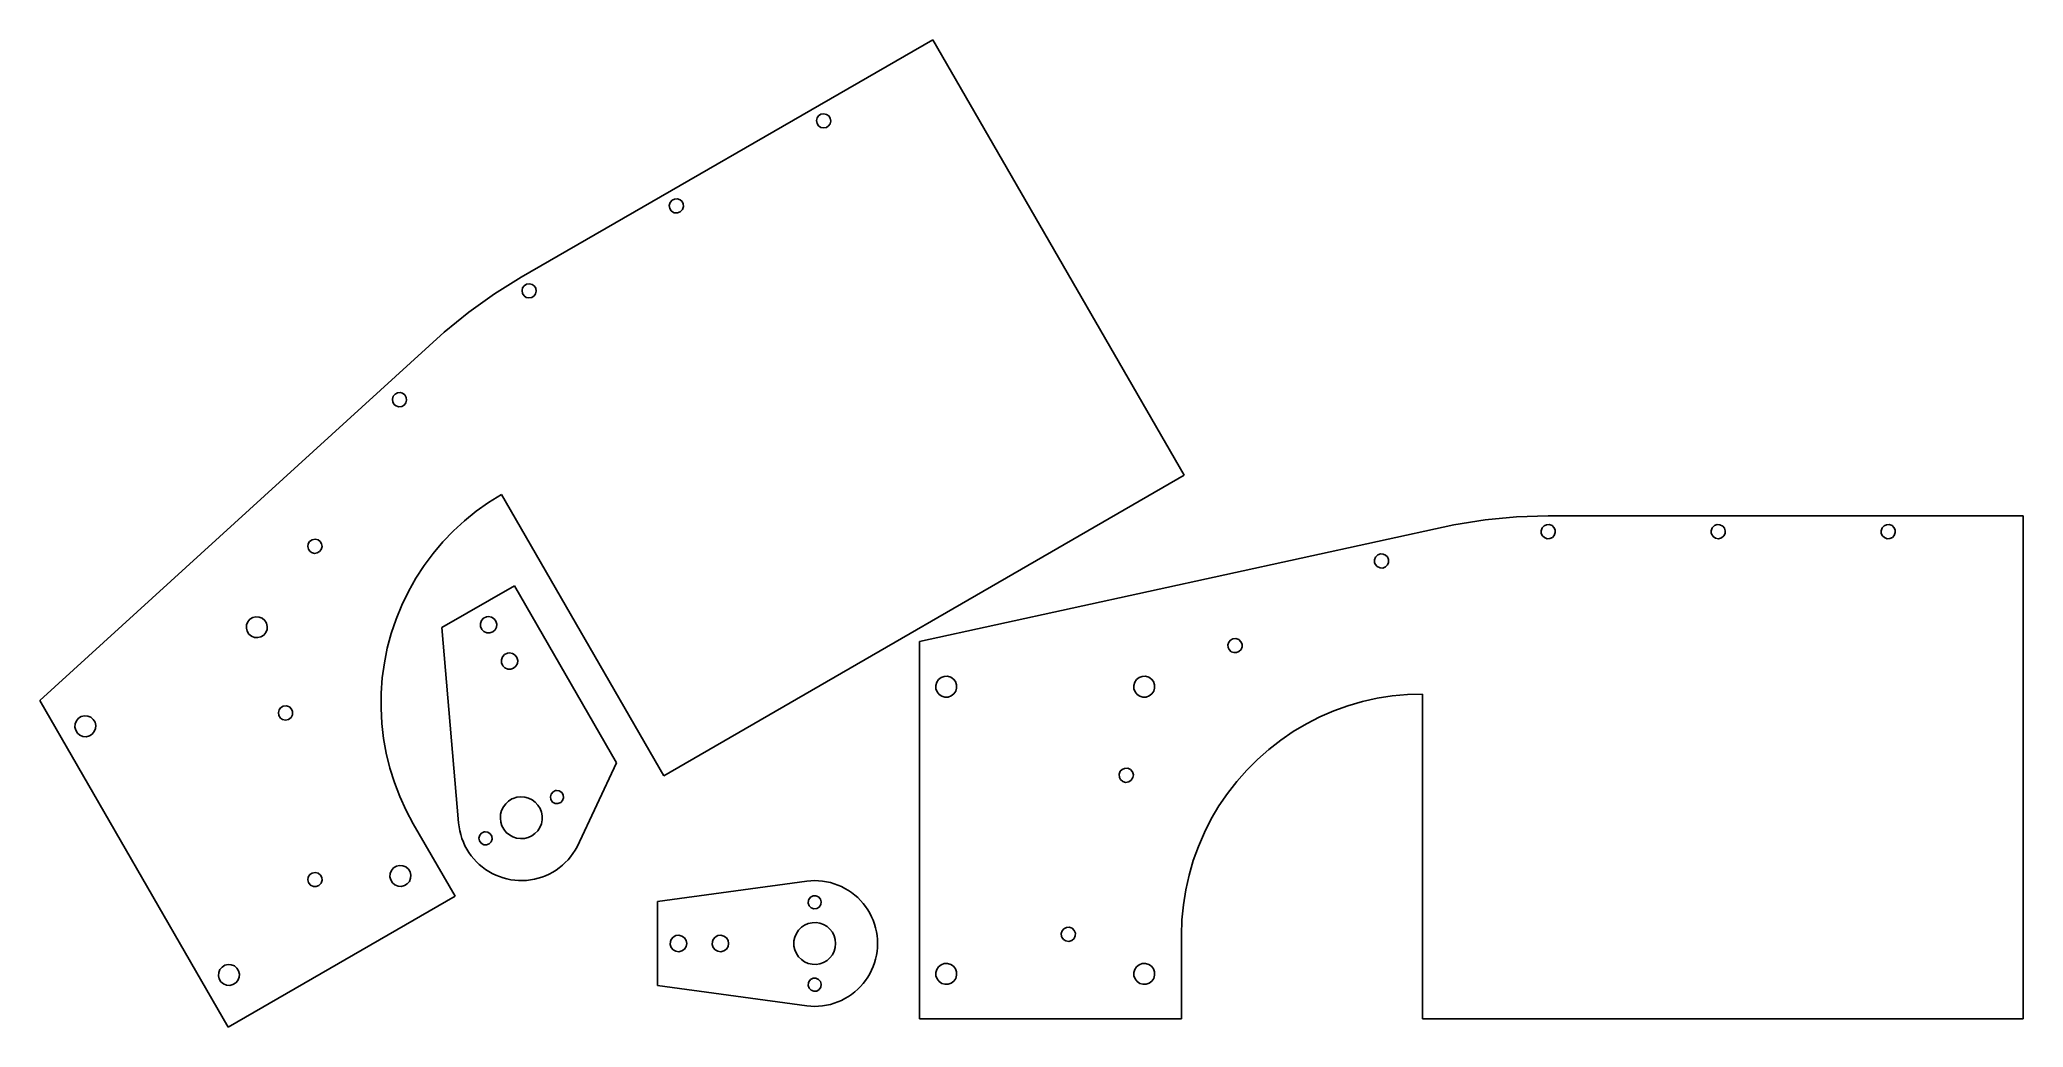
# Model space of a CAD drawing. Header units: metres. Extents: x 0 to 23.7, y 0.1 to 11.9.
import ezdxf

# ---------------------------------------------------------------- set-up
doc = ezdxf.new("R2010")
doc.units = ezdxf.units.M

msp = doc.modelspace()

# ---------------------------------------------------------------- linework, layer by layer
for p, q in [((10.6582, 11.9049), (5.75, 9.07115)), ((13.6582, 6.70874), (10.6582, 11.9049)), ((9.27129, 10.9402), (9.27855, 10.9712)), ((9.27785, 10.9037), (9.27129, 10.9402)), ((9.29549, 10.8772), (9.27785, 10.9037)), ((9.27855, 10.9712), (9.29674, 10.9974)), ((9.29674, 10.9974), (9.32327, 11.015)), ((9.32327, 11.015), (9.35976, 11.0216)), ((9.35976, 11.0216), (9.39078, 11.0143)), ((9.39078, 11.0143), (9.41693, 10.9961)), ((9.43387, 10.9021), (9.41568, 10.8759)), ((9.41693, 10.9961), (9.43457, 10.9696)), ((9.44113, 10.9331), (9.43387, 10.9021)), ((9.43457, 10.9696), (9.44113, 10.9331)), ((9.32164, 10.859), (9.29549, 10.8772)), ((9.35266, 10.8517), (9.32164, 10.859)), ((9.38914, 10.8583), (9.35266, 10.8517)), ((9.41568, 10.8759), (9.38914, 10.8583)), ((7.51506, 9.92627), (7.52466, 9.9621)), ((7.52466, 9.9621), (7.5486, 9.99042)), ((7.5486, 9.99042), (7.57712, 10.0046)), ((7.57712, 10.0046), (7.61415, 10.0065)), ((7.61415, 10.0065), (7.64403, 9.99542)), ((7.64403, 9.99542), (7.66769, 9.97411)), ((7.66769, 9.97411), (7.68185, 9.94557)), ((7.68185, 9.94557), (7.68452, 9.91383)), ((7.52162, 9.88977), (7.51506, 9.92627)), ((7.53925, 9.86324), (7.52162, 9.88977)), ((7.54311, 9.85954), (7.53925, 9.86324)), ((7.57541, 9.84134), (7.54311, 9.85954)), ((7.6124, 9.83862), (7.57541, 9.84134)), ((7.64702, 9.85191), (7.6124, 9.83862)), ((7.6727, 9.87868), (7.64702, 9.85191)), ((7.68452, 9.91383), (7.6727, 9.87868)), ((5.75, 9.07115), (5.42966, 8.87253)), ((5.81082, 8.98711), (5.84731, 8.99368)), ((5.84731, 8.99368), (5.87833, 8.9864)), ((5.42966, 8.87253), (5.12242, 8.65417)), ((5.75885, 8.91232), (5.76611, 8.94333)), ((5.76541, 8.87582), (5.75885, 8.91232)), ((5.78304, 8.84929), (5.76541, 8.87582)), ((5.76611, 8.94333), (5.7843, 8.9695)), ((5.8092, 8.83112), (5.78304, 8.84929)), ((5.7843, 8.9695), (5.81082, 8.98711)), ((5.84021, 8.82384), (5.8092, 8.83112)), ((5.87671, 8.8304), (5.84021, 8.82384)), ((5.90323, 8.84802), (5.87671, 8.8304)), ((5.87833, 8.9864), (5.90448, 8.96823)), ((5.9214, 8.87419), (5.90323, 8.84802)), ((5.90448, 8.96823), (5.92212, 8.94168)), ((5.92868, 8.9052), (5.9214, 8.87419)), ((5.92212, 8.94168), (5.92868, 8.9052)), ((5.12242, 8.65417), (4.82948, 8.41696)), ((4.82948, 8.41696), (0.004822, 4.02209)), ((4.21259, 7.61711), (4.22318, 7.65265)), ((4.21812, 7.58043), (4.21259, 7.61711)), ((4.23502, 7.55342), (4.21812, 7.58043)), ((4.22318, 7.65265), (4.24367, 7.67705)), ((4.24367, 7.67705), (4.2717, 7.6922)), ((4.2717, 7.6922), (4.30331, 7.69597)), ((4.30331, 7.69597), (4.33411, 7.68784)), ((4.33411, 7.68784), (4.35976, 7.66893)), ((4.37405, 7.57445), (4.3511, 7.5453)), ((4.35976, 7.66893), (4.3784, 7.63689)), ((4.38219, 7.60526), (4.37405, 7.57445)), ((4.3784, 7.63689), (4.38219, 7.60526)), ((4.25134, 7.53972), (4.23502, 7.55342)), ((4.28615, 7.52692), (4.25134, 7.53972)), ((4.32309, 7.53015), (4.28615, 7.52692)), ((4.3511, 7.5453), (4.32309, 7.53015)), ((7.45096, 3.125), (13.6582, 6.70874)), ((5.35997, 6.38565), (5.51347, 6.48082)), ((5.51347, 6.48082), (7.45096, 3.125)), ((4.93944, 6.0451), (5.07239, 6.16736)), ((5.07239, 6.16736), (5.21275, 6.28102)), ((5.21275, 6.28102), (5.35997, 6.38565)), ((17.248, 6.17767), (16.8757, 6.11871)), ((17.6232, 6.21315), (17.248, 6.17767)), ((18, 6.22499), (17.6232, 6.21315)), ((23.6675, 6.22499), (18, 6.22499)), ((23.6675, 0.224991), (23.6675, 6.22499)), ((3.20818, 5.89206), (3.22449, 5.91942)), ((3.22449, 5.91942), (3.25456, 5.94112)), ((3.25456, 5.94112), (3.29103, 5.94792)), ((3.29103, 5.94792), (3.3269, 5.93858)), ((3.3269, 5.93858), (3.35201, 5.91896)), ((3.35201, 5.91896), (3.36813, 5.89149)), ((4.81442, 5.91476), (4.93944, 6.0451)), ((16.8757, 6.11871), (10.5, 4.72499)), ((17.9157, 6.04814), (17.9282, 6.08302)), ((17.9177, 6.01634), (17.9157, 6.04814)), ((17.9312, 5.98752), (17.9177, 6.01634)), ((17.9282, 6.08302), (17.95, 6.10625)), ((17.9545, 5.96571), (17.9312, 5.98752)), ((17.95, 6.10625), (17.9789, 6.11981)), ((17.9893, 5.95316), (17.9545, 5.96571)), ((17.9789, 6.11981), (18.0106, 6.12181)), ((18.0211, 5.95515), (17.9893, 5.95316)), ((18.0106, 6.12181), (18.0455, 6.10925)), ((18.0499, 5.96872), (18.0211, 5.95515)), ((18.0455, 6.10925), (18.0687, 6.08745)), ((18.0717, 5.99194), (18.0499, 5.96872)), ((18.0687, 6.08745), (18.0823, 6.05862)), ((18.0843, 6.02682), (18.0717, 5.99194)), ((18.0823, 6.05862), (18.0843, 6.02682)), ((19.9436, 6.04814), (19.9561, 6.08302)), ((19.9456, 6.01634), (19.9436, 6.04814)), ((19.9471, 6.01122), (19.9456, 6.01634)), ((19.9659, 5.97929), (19.9471, 6.01122)), ((19.9561, 6.08302), (19.9823, 6.10925)), ((19.9966, 5.95845), (19.9659, 5.97929)), ((19.9823, 6.10925), (20.0172, 6.12181)), ((20.0332, 5.95265), (19.9966, 5.95845)), ((20.0172, 6.12181), (20.049, 6.11981)), ((20.0688, 5.963), (20.0332, 5.95265)), ((20.049, 6.11981), (20.0821, 6.10298)), ((20.0967, 5.98752), (20.0688, 5.963)), ((20.0821, 6.10298), (20.1024, 6.07843)), ((20.1102, 6.01634), (20.0967, 5.98752)), ((20.1024, 6.07843), (20.1122, 6.04814)), ((20.1122, 6.04814), (20.1102, 6.01634)), ((21.9715, 6.04814), (21.984, 6.08302)), ((21.9735, 6.01634), (21.9715, 6.04814)), ((21.987, 5.98752), (21.9735, 6.01634)), ((21.984, 6.08302), (22.0058, 6.10625)), ((22.0103, 5.96571), (21.987, 5.98752)), ((22.0058, 6.10625), (22.0347, 6.11981)), ((22.0452, 5.95316), (22.0103, 5.96571)), ((22.0347, 6.11981), (22.0665, 6.12181)), ((22.077, 5.95515), (22.0452, 5.95316)), ((22.0665, 6.12181), (22.1013, 6.10925)), ((22.1058, 5.96872), (22.077, 5.95515)), ((22.1013, 6.10925), (22.1246, 6.08745)), ((22.1276, 5.99194), (22.1058, 5.96872)), ((22.1246, 6.08745), (22.1381, 6.05862)), ((22.1401, 6.02682), (22.1276, 5.99194)), ((22.1381, 6.05862), (22.1401, 6.02682)), ((3.20309, 5.86061), (3.20818, 5.89206)), ((3.20992, 5.8295), (3.20309, 5.86061)), ((3.22774, 5.80309), (3.20992, 5.8295)), ((3.24919, 5.78738), (3.22774, 5.80309)), ((3.2851, 5.77803), (3.24919, 5.78738)), ((3.31657, 5.7829), (3.2851, 5.77803)), ((3.34404, 5.79903), (3.31657, 5.7829)), ((3.36365, 5.82413), (3.34404, 5.79903)), ((3.373, 5.86002), (3.36365, 5.82413)), ((3.36813, 5.89149), (3.373, 5.86002)), ((4.59016, 5.63181), (4.69785, 5.77681)), ((4.69785, 5.77681), (4.81442, 5.91476)), ((15.928, 5.69995), (15.9415, 5.73448)), ((15.9291, 5.66812), (15.928, 5.69995)), ((15.9415, 5.73448), (15.9685, 5.75996)), ((15.9685, 5.75996), (15.9984, 5.77086)), ((15.9984, 5.77086), (16.0303, 5.76996)), ((16.0303, 5.76996), (16.0595, 5.75742)), ((16.0595, 5.75742), (16.0821, 5.73497)), ((16.0821, 5.73497), (16.0949, 5.70578)), ((16.0949, 5.70578), (16.095, 5.6687)), ((4.40314, 5.32298), (4.49179, 5.48033)), ((4.49179, 5.48033), (4.59016, 5.63181)), ((15.9364, 5.64809), (15.9291, 5.66812)), ((15.9601, 5.6196), (15.9364, 5.64809)), ((15.9937, 5.60393), (15.9601, 5.6196)), ((16.0256, 5.60304), (15.9937, 5.60393)), ((16.06, 5.61681), (16.0256, 5.60304)), ((16.0825, 5.63942), (16.06, 5.61681)), ((16.095, 5.6687), (16.0825, 5.63942)), ((4.32452, 5.16037), (4.40314, 5.32298)), ((5.66792, 5.39218), (4.8019, 4.89218)), ((6.88666, 3.28125), (5.66792, 5.39218)), ((2.48849, 4.96201), (2.51373, 4.99187)), ((2.51373, 4.99187), (2.54698, 5.01248)), ((2.54698, 5.01248), (2.58495, 5.0218)), ((2.58495, 5.0218), (2.62396, 5.01894)), ((2.62396, 5.01894), (2.66017, 5.00417)), ((2.66017, 5.00417), (2.69005, 4.97891)), ((2.69005, 4.97891), (2.71063, 4.94568)), ((4.19867, 4.82198), (4.25629, 4.99316)), ((4.25629, 4.99316), (4.32452, 5.16037)), ((5.26328, 4.942), (5.27606, 4.97643)), ((5.27606, 4.97643), (5.30066, 5.00372)), ((5.30066, 5.00372), (5.33356, 5.02005)), ((5.33356, 5.02005), (5.35785, 5.02365)), ((5.35785, 5.02365), (5.39406, 5.01752)), ((5.39406, 5.01752), (5.42548, 4.99849)), ((5.42548, 4.99849), (5.44768, 4.96924)), ((5.44768, 4.96924), (5.45757, 4.93387)), ((2.47086, 4.88678), (2.47371, 4.92578)), ((2.48019, 4.8488), (2.47086, 4.88678)), ((2.47371, 4.92578), (2.48849, 4.96201)), ((2.50079, 4.81557), (2.48019, 4.8488)), ((2.53065, 4.79033), (2.50079, 4.81557)), ((2.56686, 4.77554), (2.53065, 4.79033)), ((2.60588, 4.77267), (2.56686, 4.77554)), ((2.64384, 4.78201), (2.60588, 4.77267)), ((2.67709, 4.80263), (2.64384, 4.78201)), ((2.70233, 4.8325), (2.67709, 4.80263)), ((2.71712, 4.86871), (2.70233, 4.8325)), ((2.71063, 4.94568), (2.71997, 4.9077)), ((2.71997, 4.9077), (2.71712, 4.86871)), ((4.15193, 4.64751), (4.19867, 4.82198)), ((4.8019, 4.89218), (5.00264, 2.56223)), ((5.26404, 4.90529), (5.26328, 4.942)), ((5.27827, 4.87143), (5.26404, 4.90529)), ((5.30397, 4.84518), (5.27827, 4.87143)), ((5.33752, 4.83026), (5.30397, 4.84518)), ((5.37421, 4.8287), (5.33752, 4.83026)), ((5.40891, 4.84079), (5.37421, 4.8287)), ((5.43671, 4.86479), (5.40891, 4.84079)), ((5.45372, 4.89734), (5.43671, 4.86479)), ((5.45757, 4.93387), (5.45372, 4.89734)), ((14.189, 4.71805), (14.2092, 4.74274)), ((14.2092, 4.74274), (14.237, 4.75827)), ((14.237, 4.75827), (14.2738, 4.76202)), ((14.2738, 4.76202), (14.3088, 4.74969)), ((14.3088, 4.74969), (14.3352, 4.72366)), ((4.11623, 4.47046), (4.15193, 4.64751)), ((5.51328, 4.50899), (5.52606, 4.54341)), ((5.51404, 4.47227), (5.51328, 4.50899)), ((5.52606, 4.54341), (5.55066, 4.57071)), ((5.55066, 4.57071), (5.58356, 4.58704)), ((5.58356, 4.58704), (5.60785, 4.59064)), ((5.60785, 4.59064), (5.64406, 4.5845)), ((5.64406, 4.5845), (5.67548, 4.56548)), ((5.67548, 4.56548), (5.69768, 4.53622)), ((5.69768, 4.53622), (5.70757, 4.50085)), ((5.70757, 4.50085), (5.70372, 4.46432)), ((10.5, 4.72499), (10.5, 0.224991)), ((14.1794, 4.68768), (14.189, 4.71805)), ((14.1816, 4.6559), (14.1794, 4.68768)), ((14.1923, 4.63158), (14.1816, 4.6559)), ((14.2188, 4.60553), (14.1923, 4.63158)), ((14.2484, 4.59401), (14.2188, 4.60553)), ((14.2803, 4.59424), (14.2484, 4.59401)), ((14.3098, 4.60617), (14.2803, 4.59424)), ((14.3359, 4.63257), (14.3098, 4.60617)), ((14.3352, 4.72366), (14.3472, 4.69412)), ((14.3474, 4.66228), (14.3359, 4.63257)), ((14.3472, 4.69412), (14.3474, 4.66228)), ((4.07849, 4.1114), (4.09172, 4.29153)), ((4.09172, 4.29153), (4.11623, 4.47046)), ((5.52827, 4.43842), (5.51404, 4.47227)), ((5.55397, 4.41217), (5.52827, 4.43842)), ((5.58752, 4.39725), (5.55397, 4.41217)), ((5.62421, 4.39571), (5.58752, 4.39725)), ((5.65891, 4.40779), (5.62421, 4.39571)), ((5.68671, 4.43178), (5.65891, 4.40779)), ((5.70372, 4.46432), (5.68671, 4.43178)), ((10.7058, 4.2408), (10.7278, 4.27315)), ((10.7278, 4.27315), (10.7587, 4.29712)), ((10.7587, 4.29712), (10.7955, 4.31036)), ((10.7955, 4.31036), (10.8346, 4.3116)), ((10.8346, 4.3116), (10.8721, 4.30069)), ((10.8721, 4.30069), (10.9045, 4.2787)), ((10.9045, 4.2787), (10.9285, 4.2478)), ((13.068, 4.2408), (13.09, 4.27315)), ((13.09, 4.27315), (13.1209, 4.29712)), ((13.1209, 4.29712), (13.1577, 4.31036)), ((13.1577, 4.31036), (13.1967, 4.3116)), ((13.1967, 4.3116), (13.2343, 4.30069)), ((13.2343, 4.30069), (13.2666, 4.2787)), ((13.2666, 4.2787), (13.2906, 4.2478)), ((4.07658, 3.9308), (4.07849, 4.1114)), ((10.6949, 4.20325), (10.7058, 4.2408)), ((10.6961, 4.16415), (10.6949, 4.20325)), ((10.7094, 4.12737), (10.6961, 4.16415)), ((10.7333, 4.09647), (10.7094, 4.12737)), ((10.7657, 4.07448), (10.7333, 4.09647)), ((10.8032, 4.06357), (10.7657, 4.07448)), ((10.8423, 4.0648), (10.8032, 4.06357)), ((10.8791, 4.07805), (10.8423, 4.0648)), ((10.91, 4.10202), (10.8791, 4.07805)), ((10.932, 4.13435), (10.91, 4.10202)), ((10.9285, 4.2478), (10.9417, 4.211)), ((10.9429, 4.17192), (10.932, 4.13435)), ((10.9417, 4.211), (10.9429, 4.17192)), ((13.0571, 4.20325), (13.068, 4.2408)), ((13.0583, 4.16415), (13.0571, 4.20325)), ((13.0715, 4.12737), (13.0583, 4.16415)), ((13.0955, 4.09647), (13.0715, 4.12737)), ((13.1279, 4.07448), (13.0955, 4.09647)), ((13.1654, 4.06357), (13.1279, 4.07448)), ((13.2045, 4.0648), (13.1654, 4.06357)), ((13.2413, 4.07805), (13.2045, 4.0648)), ((13.2722, 4.10202), (13.2413, 4.07805)), ((13.2942, 4.13435), (13.2722, 4.10202)), ((13.2906, 4.2478), (13.3039, 4.211)), ((13.3051, 4.17192), (13.2942, 4.13435)), ((13.3039, 4.211), (13.3051, 4.17192)), ((15.785, 4.00966), (15.9613, 4.04906)), ((15.9613, 4.04906), (16.1396, 4.07732)), ((16.1396, 4.07732), (16.3195, 4.09431)), ((16.3195, 4.09431), (16.5, 4.09999)), ((16.5, 4.09999), (16.5, 0.224991)), ((0.004822, 4.02209), (2.25481, 0.125)), ((0.44278, 3.78088), (0.468033, 3.81076)), ((0.468033, 3.81076), (0.501266, 3.83138)), ((0.501266, 3.83138), (0.539246, 3.8407)), ((0.539246, 3.8407), (0.578247, 3.83783)), ((0.578247, 3.83783), (0.614456, 3.82306)), ((0.614456, 3.82306), (0.644333, 3.79781)), ((0.644333, 3.79781), (0.664932, 3.76457)), ((2.85268, 3.88031), (2.86061, 3.91116)), ((2.85849, 3.84367), (2.85268, 3.88031)), ((2.87933, 3.813), (2.85849, 3.84367)), ((2.86061, 3.91116), (2.87933, 3.93694)), ((2.87933, 3.93694), (2.91125, 3.95581)), ((2.90134, 3.79807), (2.87933, 3.813)), ((2.93752, 3.78998), (2.90134, 3.79807)), ((2.91125, 3.95581), (2.94817, 3.9593)), ((2.97371, 3.79805), (2.93752, 3.78998)), ((2.94817, 3.9593), (2.98306, 3.94675)), ((3.00302, 3.8208), (2.97371, 3.79805)), ((2.98306, 3.94675), (3.00929, 3.92053)), ((3.01985, 3.85385), (3.00302, 3.8208)), ((3.00929, 3.92053), (3.02101, 3.89093)), ((3.02101, 3.89093), (3.01985, 3.85385)), ((4.08606, 3.75043), (4.07658, 3.9308)), ((15.1149, 3.74437), (15.2759, 3.82635)), ((15.2759, 3.82635), (15.4416, 3.89809)), ((15.4416, 3.89809), (15.6116, 3.95927)), ((15.6116, 3.95927), (15.785, 4.00966)), ((0.425156, 3.70567), (0.428009, 3.74467)), ((0.434479, 3.66769), (0.425156, 3.70567)), ((0.428009, 3.74467), (0.44278, 3.78088)), ((0.455078, 3.63446), (0.434479, 3.66769)), ((0.48494, 3.60922), (0.455078, 3.63446)), ((0.521149, 3.59444), (0.48494, 3.60922)), ((0.560165, 3.59157), (0.521149, 3.59444)), ((0.598145, 3.60091), (0.560165, 3.59157)), ((0.631378, 3.62152), (0.598145, 3.60091)), ((0.656616, 3.65138), (0.631378, 3.62152)), ((0.671402, 3.68761), (0.656616, 3.65138)), ((0.664932, 3.76457), (0.674271, 3.72659)), ((0.674271, 3.72659), (0.671402, 3.68761)), ((4.10681, 3.57101), (4.08606, 3.75043)), ((4.13879, 3.39325), (4.10681, 3.57101)), ((14.6674, 3.44022), (14.8101, 3.5509)), ((14.8101, 3.5509), (14.9595, 3.65242)), ((14.9595, 3.65242), (15.1149, 3.74437)), ((4.18187, 3.21786), (4.13879, 3.39325)), ((14.4042, 3.19305), (14.5319, 3.32077)), ((14.5319, 3.32077), (14.6674, 3.44022)), ((4.23589, 3.04552), (4.18187, 3.21786)), ((6.41463, 2.27751), (6.88666, 3.28125)), ((12.8821, 3.14365), (12.8954, 3.17827)), ((12.8848, 3.10666), (12.8821, 3.14365)), ((12.8964, 3.08272), (12.8848, 3.10666)), ((12.8954, 3.17827), (12.9177, 3.20103)), ((12.9237, 3.05762), (12.8964, 3.08272)), ((12.9177, 3.20103), (12.9468, 3.21399)), ((12.9468, 3.21399), (12.9839, 3.21437)), ((12.9839, 3.21437), (13.0176, 3.19894)), ((13.0176, 3.19894), (13.0415, 3.17061)), ((13.0465, 3.10329), (13.0269, 3.07176)), ((13.0415, 3.17061), (13.0511, 3.1348)), ((13.0511, 3.1348), (13.0465, 3.10329)), ((14.2847, 3.05757), (14.4042, 3.19305)), ((4.30061, 2.87689), (4.23589, 3.04552)), ((4.37579, 2.71268), (4.30061, 2.87689)), ((5.59888, 2.82411), (5.63884, 2.84891)), ((5.63884, 2.84891), (5.65312, 2.85544)), ((5.65312, 2.85544), (5.69801, 2.86952)), ((5.69801, 2.86952), (5.74478, 2.87494)), ((5.74478, 2.87494), (5.79169, 2.87149)), ((5.79169, 2.87149), (5.83716, 2.8593)), ((5.83716, 2.8593), (5.87952, 2.83884)), ((6.09734, 2.87428), (6.10623, 2.90749)), ((6.10344, 2.84045), (6.09734, 2.87428)), ((6.12334, 2.81244), (6.10344, 2.84045)), ((6.10623, 2.90749), (6.12843, 2.93375)), ((6.12843, 2.93375), (6.15968, 2.94806)), ((6.15968, 2.94806), (6.16948, 2.94951)), ((6.16948, 2.94951), (6.20354, 2.94484)), ((6.20354, 2.94484), (6.23238, 2.92612)), ((6.23238, 2.92612), (6.25049, 2.89691)), ((6.25444, 2.86276), (6.24347, 2.83017)), ((6.25049, 2.89691), (6.25444, 2.86276)), ((12.9591, 3.04652), (12.9237, 3.05762)), ((12.9958, 3.05156), (12.9591, 3.04652)), ((13.0269, 3.07176), (12.9958, 3.05156)), ((14.0725, 2.76549), (14.1741, 2.91487)), ((14.1741, 2.91487), (14.2847, 3.05757)), ((4.46115, 2.55351), (4.37579, 2.71268)), ((5.50006, 2.61977), (5.50351, 2.66667)), ((5.50548, 2.573), (5.50006, 2.61977)), ((5.50351, 2.66667), (5.5157, 2.71214)), ((5.5157, 2.71214), (5.53616, 2.7545)), ((5.53616, 2.7545), (5.56424, 2.79228)), ((5.56424, 2.79228), (5.59888, 2.82411)), ((5.87952, 2.83884), (5.9173, 2.81076)), ((5.9173, 2.81076), (5.94913, 2.77612)), ((5.94913, 2.77612), (5.97392, 2.73616)), ((5.97392, 2.73616), (5.99078, 2.69223)), ((5.99078, 2.69223), (5.99911, 2.64592)), ((5.99911, 2.64592), (5.99863, 2.59886)), ((6.15331, 2.79556), (6.12334, 2.81244)), ((6.18758, 2.79305), (6.15331, 2.79556)), ((6.21967, 2.80536), (6.18758, 2.79305)), ((6.24347, 2.83017), (6.21967, 2.80536)), ((13.8986, 2.4491), (13.9806, 2.61003)), ((13.9806, 2.61003), (14.0725, 2.76549)), ((4.96114, 1.6875), (4.46115, 2.55351)), ((5.00264, 2.56223), (5.00806, 2.51543)), ((5.00806, 2.51543), (5.0164, 2.46906)), ((5.0164, 2.46906), (5.02765, 2.42329)), ((5.02765, 2.42329), (5.04173, 2.37834)), ((5.04173, 2.37834), (5.05862, 2.33435)), ((5.24519, 2.38229), (5.2541, 2.4155)), ((5.25128, 2.34845), (5.24519, 2.38229)), ((5.2541, 2.4155), (5.27629, 2.44176)), ((5.27629, 2.44176), (5.30756, 2.45607)), ((5.30756, 2.45607), (5.31735, 2.45752)), ((5.31735, 2.45752), (5.35141, 2.45285)), ((5.35141, 2.45285), (5.38023, 2.43413)), ((5.38023, 2.43413), (5.39835, 2.40492)), ((5.4023, 2.37077), (5.39133, 2.33818)), ((5.39835, 2.40492), (5.4023, 2.37077)), ((5.51956, 2.52811), (5.50548, 2.573)), ((5.54178, 2.48666), (5.51956, 2.52811)), ((5.5714, 2.45009), (5.54178, 2.48666)), ((5.60733, 2.41972), (5.5714, 2.45009)), ((5.64833, 2.39662), (5.60733, 2.41972)), ((5.69293, 2.38161), (5.64833, 2.39662)), ((5.73955, 2.37523), (5.69293, 2.38161)), ((5.78653, 2.37769), (5.73955, 2.37523)), ((5.83221, 2.38892), (5.78653, 2.37769)), ((5.875, 2.40849), (5.83221, 2.38892)), ((5.91336, 2.43576), (5.875, 2.40849)), ((5.94592, 2.46971), (5.91336, 2.43576)), ((5.97154, 2.50917), (5.94592, 2.46971)), ((5.98932, 2.55273), (5.97154, 2.50917)), ((5.99863, 2.59886), (5.98932, 2.55273)), ((13.8269, 2.28334), (13.8986, 2.4491)), ((5.05862, 2.33435), (5.07823, 2.29152)), ((5.07823, 2.29152), (5.10049, 2.25)), ((5.10049, 2.25), (5.12532, 2.20995)), ((5.12532, 2.20995), (5.15262, 2.17155)), ((5.15262, 2.17155), (5.18227, 2.13493)), ((5.18227, 2.13493), (5.21416, 2.10027)), ((5.27119, 2.32045), (5.25128, 2.34845)), ((5.30115, 2.30356), (5.27119, 2.32045)), ((5.33543, 2.30106), (5.30115, 2.30356)), ((5.36754, 2.31337), (5.33543, 2.30106)), ((5.39133, 2.33818), (5.36754, 2.31337)), ((6.30734, 2.12314), (6.33775, 2.15913)), ((6.33775, 2.15913), (6.36584, 2.19695)), ((6.36584, 2.19695), (6.39151, 2.23648)), ((6.39151, 2.23648), (6.41463, 2.27751)), ((13.7657, 2.1134), (13.8269, 2.28334)), ((3.20309, 1.88403), (3.20796, 1.91551)), ((3.20796, 1.91551), (3.22772, 1.9469)), ((3.22772, 1.9469), (3.25401, 1.96489)), ((3.25401, 1.96489), (3.29042, 1.97197)), ((3.29042, 1.97197), (3.32637, 1.96286)), ((3.32637, 1.96286), (3.35503, 1.93933)), ((3.35503, 1.93933), (3.36958, 1.911)), ((3.36958, 1.911), (3.3727, 1.8793)), ((4.18343, 1.9205), (4.18629, 1.95949)), ((4.19276, 1.88251), (4.18343, 1.9205)), ((4.18629, 1.95949), (4.20108, 1.9957)), ((4.20108, 1.9957), (4.22633, 2.02556)), ((4.22633, 2.02556), (4.25957, 2.04619)), ((4.25957, 2.04619), (4.29755, 2.05551)), ((4.29755, 2.05551), (4.33655, 2.05264)), ((4.33655, 2.05264), (4.37276, 2.03787)), ((4.37276, 2.03787), (4.40263, 2.01263)), ((4.40263, 2.01263), (4.42322, 1.97939)), ((4.42969, 1.9024), (4.41492, 1.8662)), ((4.42322, 1.97939), (4.43254, 1.94141)), ((4.43254, 1.94141), (4.42969, 1.9024)), ((5.21416, 2.10027), (5.24815, 2.06764)), ((5.24815, 2.06764), (5.28415, 2.03723)), ((5.28415, 2.03723), (5.32196, 2.00914)), ((5.32196, 2.00914), (5.36148, 1.98347)), ((5.36148, 1.98347), (5.40251, 1.96036)), ((5.40251, 1.96036), (5.44495, 1.93985)), ((5.44495, 1.93985), (5.48856, 1.92204)), ((5.48856, 1.92204), (5.53322, 1.90701)), ((5.53322, 1.90701), (5.57874, 1.89482)), ((5.57874, 1.89482), (5.62492, 1.8855)), ((5.90593, 1.89139), (5.95169, 1.90263)), ((5.95169, 1.90263), (5.99664, 1.91672)), ((5.99664, 1.91672), (6.04063, 1.93361)), ((6.04063, 1.93361), (6.08347, 1.95322)), ((6.08347, 1.95322), (6.12498, 1.97548)), ((6.12498, 1.97548), (6.16504, 2.00031)), ((6.16504, 2.00031), (6.20343, 2.0276)), ((6.20343, 2.0276), (6.24005, 2.05725)), ((6.24005, 2.05725), (6.27472, 2.08914)), ((6.27472, 2.08914), (6.30734, 2.12314)), ((13.6759, 1.7637), (13.7153, 1.93997)), ((13.7153, 1.93997), (13.7657, 2.1134)), ((2.25481, 0.125), (4.96114, 1.6875)), ((3.21014, 1.85297), (3.20309, 1.88403)), ((3.23204, 1.82304), (3.21014, 1.85297)), ((3.23618, 1.81964), (3.23204, 1.82304)), ((3.26979, 1.80397), (3.23618, 1.81964)), ((3.30164, 1.80309), (3.26979, 1.80397)), ((3.33606, 1.81686), (3.30164, 1.80309)), ((3.36136, 1.84398), (3.33606, 1.81686)), ((3.3727, 1.8793), (3.36136, 1.84398)), ((4.21336, 1.84927), (4.19276, 1.88251)), ((4.24324, 1.82402), (4.21336, 1.84927)), ((4.27945, 1.80925), (4.24324, 1.82402)), ((4.31845, 1.80638), (4.27945, 1.80925)), ((4.35643, 1.8157), (4.31845, 1.80638)), ((4.38966, 1.83633), (4.35643, 1.8157)), ((4.41492, 1.8662), (4.38966, 1.83633)), ((5.62492, 1.8855), (5.6716, 1.87912)), ((5.6716, 1.87912), (5.7186, 1.87566)), ((5.7186, 1.87566), (5.7657, 1.87517)), ((5.7657, 1.87517), (5.81276, 1.87762)), ((5.81276, 1.87762), (5.85956, 1.88304)), ((5.85956, 1.88304), (5.90593, 1.89139)), ((9.15599, 1.86908), (7.37498, 1.625)), ((9.2029, 1.87352), (9.15599, 1.86908)), ((9.1787, 1.65054), (9.19977, 1.6777)), ((9.19977, 1.6777), (9.23039, 1.69331)), ((9.24998, 1.875), (9.2029, 1.87352)), ((9.23039, 1.69331), (9.26474, 1.6944)), ((9.29707, 1.87352), (9.24998, 1.875)), ((9.26474, 1.6944), (9.2963, 1.68074)), ((9.2963, 1.68074), (9.31903, 1.65495)), ((9.34398, 1.86908), (9.29707, 1.87352)), ((9.39052, 1.86171), (9.34398, 1.86908)), ((9.43649, 1.85143), (9.39052, 1.86171)), ((9.48174, 1.83829), (9.43649, 1.85143)), ((9.52608, 1.82233), (9.48174, 1.83829)), ((9.56931, 1.80362), (9.52608, 1.82233)), ((9.6113, 1.78223), (9.56931, 1.80362)), ((9.65184, 1.75824), (9.6113, 1.78223)), ((9.69081, 1.73175), (9.65184, 1.75824)), ((9.72804, 1.70288), (9.69081, 1.73175)), ((9.76338, 1.67172), (9.72804, 1.70288)), ((9.79671, 1.6384), (9.76338, 1.67172)), ((13.6476, 1.58531), (13.6759, 1.7637)), ((7.37498, 1.625), (7.37498, 0.625)), ((9.17181, 1.60712), (9.17505, 1.64134)), ((9.18346, 1.57477), (9.17181, 1.60712)), ((9.17505, 1.64134), (9.1787, 1.65054)), ((9.20776, 1.55046), (9.18346, 1.57477)), ((9.24011, 1.53882), (9.20776, 1.55046)), ((9.27432, 1.54205), (9.24011, 1.53882)), ((9.30392, 1.55956), (9.27432, 1.54205)), ((9.32324, 1.58798), (9.30392, 1.55956)), ((9.31903, 1.65495), (9.32863, 1.62193)), ((9.32863, 1.62193), (9.32324, 1.58798)), ((9.82787, 1.60306), (9.79671, 1.6384)), ((9.85674, 1.56583), (9.82787, 1.60306)), ((9.88322, 1.52686), (9.85674, 1.56583)), ((9.90721, 1.48631), (9.88322, 1.52686)), ((9.9286, 1.44432), (9.90721, 1.48631)), ((9.94731, 1.40109), (9.9286, 1.44432)), ((13.6306, 1.4055), (13.6476, 1.58531)), ((7.53911, 1.17221), (7.56253, 1.2005)), ((7.56253, 1.2005), (7.59471, 1.2182)), ((7.59471, 1.2182), (7.63115, 1.22279)), ((7.63115, 1.22279), (7.66672, 1.21367)), ((7.66672, 1.21367), (7.69643, 1.19208)), ((7.69643, 1.19208), (7.71611, 1.16107)), ((8.03911, 1.17221), (8.06253, 1.2005)), ((8.06253, 1.2005), (8.09471, 1.2182)), ((8.09471, 1.2182), (8.13115, 1.22279)), ((8.13115, 1.22279), (8.16672, 1.21367)), ((8.16672, 1.21367), (8.19643, 1.19208)), ((8.19643, 1.19208), (8.21611, 1.16107)), ((9.00197, 1.15633), (9.01222, 1.20224)), ((9.01222, 1.20224), (9.03091, 1.24544)), ((9.03091, 1.24544), (9.05736, 1.28435)), ((9.05736, 1.28435), (9.09064, 1.31763)), ((9.09064, 1.31763), (9.12955, 1.34407)), ((9.12955, 1.34407), (9.17274, 1.36276)), ((9.17274, 1.36276), (9.21866, 1.37302)), ((9.21866, 1.37302), (9.26567, 1.3745)), ((9.26567, 1.3745), (9.31215, 1.36714)), ((9.31215, 1.36714), (9.35641, 1.3512)), ((9.35641, 1.3512), (9.39693, 1.32724)), ((9.39693, 1.32724), (9.43222, 1.29613)), ((9.43222, 1.29613), (9.46106, 1.25894)), ((9.46106, 1.25894), (9.48242, 1.21703)), ((9.48242, 1.21703), (9.49554, 1.17184)), ((9.96327, 1.35675), (9.94731, 1.40109)), ((9.97641, 1.31151), (9.96327, 1.35675)), ((9.98669, 1.26553), (9.97641, 1.31151)), ((9.99406, 1.21899), (9.98669, 1.26553)), ((9.9985, 1.17209), (9.99406, 1.21899)), ((12.1913, 1.24379), (12.2007, 1.27422)), ((12.1953, 1.20692), (12.1913, 1.24379)), ((12.1972, 1.20192), (12.1953, 1.20692)), ((12.2185, 1.17154), (12.1972, 1.20192)), ((12.2007, 1.27422), (12.2207, 1.29904)), ((12.2207, 1.29904), (12.2535, 1.31635)), ((12.2535, 1.31635), (12.2853, 1.31879)), ((12.2853, 1.31879), (12.3203, 1.30672)), ((12.3453, 1.18532), (12.3178, 1.1604)), ((12.3203, 1.30672), (12.3469, 1.28085)), ((12.3584, 1.21432), (12.3453, 1.18532)), ((12.3469, 1.28085), (12.36, 1.24614)), ((12.36, 1.24614), (12.3584, 1.21432)), ((13.625, 1.22499), (13.6306, 1.4055)), ((13.625, 0.224991), (13.625, 1.22499)), ((7.52777, 1.11273), (7.53008, 1.14937)), ((7.53911, 1.07779), (7.52777, 1.11273)), ((7.53008, 1.14937), (7.53911, 1.17221)), ((7.56253, 1.0495), (7.53911, 1.07779)), ((7.59471, 1.0318), (7.56253, 1.0495)), ((7.63115, 1.02721), (7.59471, 1.0318)), ((7.66672, 1.03633), (7.63115, 1.02721)), ((7.69643, 1.05792), (7.66672, 1.03633)), ((7.71611, 1.08893), (7.69643, 1.05792)), ((7.71611, 1.16107), (7.72299, 1.125)), ((7.72299, 1.125), (7.71611, 1.08893)), ((8.02777, 1.11273), (8.03008, 1.14937)), ((8.03911, 1.07779), (8.02777, 1.11273)), ((8.03008, 1.14937), (8.03911, 1.17221)), ((8.06253, 1.0495), (8.03911, 1.07779)), ((8.09471, 1.0318), (8.06253, 1.0495)), ((8.13115, 1.02721), (8.09471, 1.0318)), ((8.16672, 1.03633), (8.13115, 1.02721)), ((8.19643, 1.05792), (8.16672, 1.03633)), ((8.21611, 1.08893), (8.19643, 1.05792)), ((8.21611, 1.16107), (8.22299, 1.125)), ((8.22299, 1.125), (8.21611, 1.08893)), ((9.00049, 1.14069), (9.00197, 1.15633)), ((9.00197, 1.09367), (9.00049, 1.14069)), ((9.01222, 1.04776), (9.00197, 1.09367)), ((9.03091, 1.00456), (9.01222, 1.04776)), ((9.05736, 0.965652), (9.03091, 1.00456)), ((9.09064, 0.932373), (9.05736, 0.965652)), ((9.43222, 0.953873), (9.39693, 0.92276)), ((9.46106, 0.991058), (9.43222, 0.953873)), ((9.48242, 1.03297), (9.46106, 0.991058)), ((9.49554, 1.07816), (9.48242, 1.03297)), ((9.49554, 1.17184), (9.49998, 1.125)), ((9.49998, 1.125), (9.49554, 1.07816)), ((9.97641, 0.938492), (9.98669, 0.984467)), ((9.98669, 0.984467), (9.99406, 1.03101)), ((9.99406, 1.03101), (9.9985, 1.07791)), ((9.99998, 1.125), (9.9985, 1.17209)), ((9.9985, 1.07791), (9.99998, 1.125)), ((12.2456, 1.15485), (12.2185, 1.17154)), ((12.2823, 1.14957), (12.2456, 1.15485)), ((12.3178, 1.1604), (12.2823, 1.14957)), ((2.13773, 0.73941), (2.14058, 0.778397)), ((2.14705, 0.701416), (2.13773, 0.73941)), ((2.14058, 0.778397), (2.15535, 0.814606)), ((2.15535, 0.814606), (2.1806, 0.844467)), ((2.1806, 0.844467), (2.21385, 0.865097)), ((2.21385, 0.865097), (2.25182, 0.87442)), ((2.25182, 0.87442), (2.29083, 0.871552)), ((2.29083, 0.871552), (2.32704, 0.856781)), ((2.32704, 0.856781), (2.3569, 0.831543)), ((2.3569, 0.831543), (2.3775, 0.798294)), ((2.38399, 0.721313), (2.36919, 0.685104)), ((2.3775, 0.798294), (2.38684, 0.760315)), ((2.38684, 0.760315), (2.38399, 0.721313)), ((9.12955, 0.90593), (9.09064, 0.932373)), ((9.17274, 0.887238), (9.12955, 0.90593)), ((9.21866, 0.876984), (9.17274, 0.887238)), ((9.26567, 0.875504), (9.21866, 0.876984)), ((9.23039, 0.709335), (9.26474, 0.710419)), ((9.26474, 0.710419), (9.2963, 0.696762)), ((9.31215, 0.882858), (9.26567, 0.875504)), ((9.35641, 0.898804), (9.31215, 0.882858)), ((9.39693, 0.92276), (9.35641, 0.898804)), ((9.85674, 0.684174), (9.88322, 0.723145)), ((9.88322, 0.723145), (9.90721, 0.763687)), ((9.90721, 0.763687), (9.9286, 0.805679)), ((9.9286, 0.805679), (9.94731, 0.848907)), ((9.94731, 0.848907), (9.96327, 0.89325)), ((9.96327, 0.89325), (9.97641, 0.938492)), ((10.6949, 0.778061), (10.7058, 0.815628)), ((10.6961, 0.738983), (10.6949, 0.778061)), ((10.7094, 0.702179), (10.6961, 0.738983)), ((10.7058, 0.815628), (10.7278, 0.847961)), ((10.7278, 0.847961), (10.7587, 0.871933)), ((10.7587, 0.871933), (10.7955, 0.885178)), ((10.7955, 0.885178), (10.8346, 0.886414)), ((10.8346, 0.886414), (10.8721, 0.875504)), ((10.8721, 0.875504), (10.9045, 0.853516)), ((10.9045, 0.853516), (10.9284, 0.822617)), ((10.9284, 0.822617), (10.9417, 0.785828)), ((10.9429, 0.746735), (10.932, 0.709183)), ((10.9417, 0.785828), (10.9429, 0.746735)), ((13.0571, 0.778061), (13.068, 0.815628)), ((13.0583, 0.738983), (13.0571, 0.778061)), ((13.0715, 0.702179), (13.0583, 0.738983)), ((13.068, 0.815628), (13.09, 0.847961)), ((13.09, 0.847961), (13.1209, 0.871933)), ((13.1209, 0.871933), (13.1577, 0.885178)), ((13.1577, 0.885178), (13.1967, 0.886414)), ((13.1967, 0.886414), (13.2343, 0.875504)), ((13.2343, 0.875504), (13.2666, 0.853516)), ((13.2666, 0.853516), (13.2906, 0.822617)), ((13.2906, 0.822617), (13.3039, 0.785828)), ((13.3051, 0.746735), (13.2942, 0.709183)), ((13.3039, 0.785828), (13.3051, 0.746735)), ((2.16765, 0.668182), (2.14705, 0.701416)), ((2.19753, 0.642929), (2.16765, 0.668182)), ((2.23373, 0.628159), (2.19753, 0.642929)), ((2.27274, 0.62529), (2.23373, 0.628159)), ((2.31071, 0.634613), (2.27274, 0.62529)), ((2.34395, 0.655243), (2.31071, 0.634613)), ((2.36919, 0.685104), (2.34395, 0.655243)), ((7.37498, 0.625), (9.15599, 0.38092)), ((9.17181, 0.623138), (9.17505, 0.657364)), ((9.18346, 0.59079), (9.17181, 0.623138)), ((9.17505, 0.657364), (9.1787, 0.666565)), ((9.1787, 0.666565), (9.19977, 0.693726)), ((9.20776, 0.566467), (9.18346, 0.59079)), ((9.19977, 0.693726), (9.23039, 0.709335)), ((9.24011, 0.554825), (9.20776, 0.566467)), ((9.27432, 0.55806), (9.24011, 0.554825)), ((9.30392, 0.575562), (9.27432, 0.55806)), ((9.2963, 0.696762), (9.31903, 0.670975)), ((9.32324, 0.604004), (9.30392, 0.575562)), ((9.31903, 0.670975), (9.32863, 0.637955)), ((9.32863, 0.637955), (9.32324, 0.604004)), ((9.6113, 0.467773), (9.65184, 0.49176)), ((9.65184, 0.49176), (9.69081, 0.51825)), ((9.69081, 0.51825), (9.72804, 0.547119)), ((9.72804, 0.547119), (9.76338, 0.578278)), ((9.76338, 0.578278), (9.79671, 0.611603)), ((9.79671, 0.611603), (9.82787, 0.646942)), ((9.82787, 0.646942), (9.85674, 0.684174)), ((10.7333, 0.67128), (10.7094, 0.702179)), ((10.7657, 0.649292), (10.7333, 0.67128)), ((10.8032, 0.638382), (10.7657, 0.649292)), ((10.8423, 0.639618), (10.8032, 0.638382)), ((10.8791, 0.652863), (10.8423, 0.639618)), ((10.91, 0.676834), (10.8791, 0.652863)), ((10.932, 0.709183), (10.91, 0.676834)), ((13.0955, 0.67128), (13.0715, 0.702179)), ((13.1279, 0.649292), (13.0955, 0.67128)), ((13.1654, 0.638382), (13.1279, 0.649292)), ((13.2045, 0.639618), (13.1654, 0.638382)), ((13.2413, 0.652863), (13.2045, 0.639618)), ((13.2722, 0.676834), (13.2413, 0.652863)), ((13.2942, 0.709183), (13.2722, 0.676834)), ((9.15599, 0.38092), (9.2029, 0.37648)), ((9.2029, 0.37648), (9.24998, 0.375)), ((9.24998, 0.375), (9.29707, 0.37648)), ((9.29707, 0.37648), (9.34398, 0.38092)), ((9.34398, 0.38092), (9.39052, 0.38829)), ((9.39052, 0.38829), (9.43649, 0.398575)), ((9.43649, 0.398575), (9.48174, 0.411713)), ((9.48174, 0.411713), (9.52608, 0.427673)), ((9.52608, 0.427673), (9.56931, 0.446381)), ((9.56931, 0.446381), (9.6113, 0.467773)), ((10.5, 0.224991), (13.625, 0.224991)), ((16.5, 0.224991), (23.6675, 0.224991))]:
    msp.add_line(p, q)

doc.saveas('drawing.dxf')
